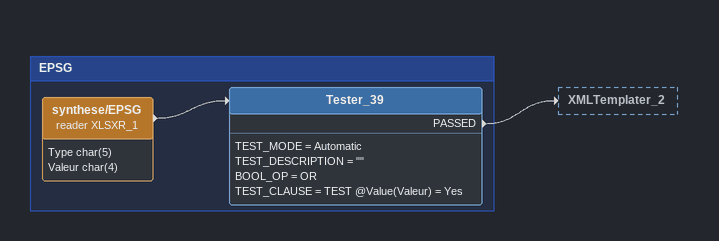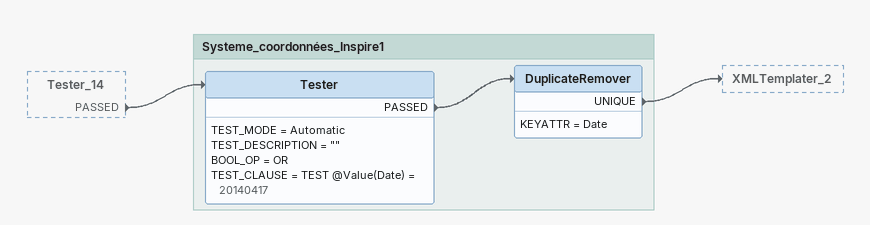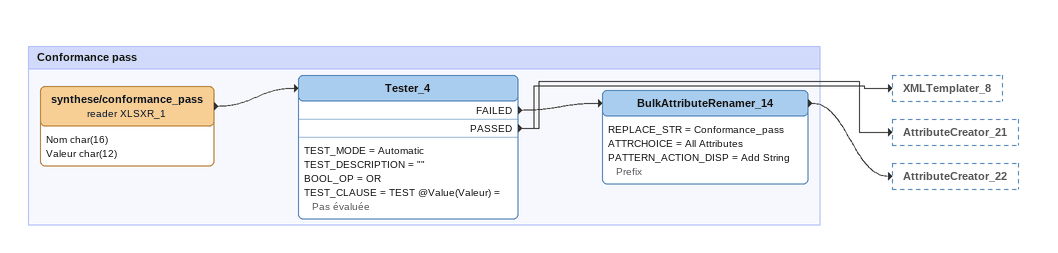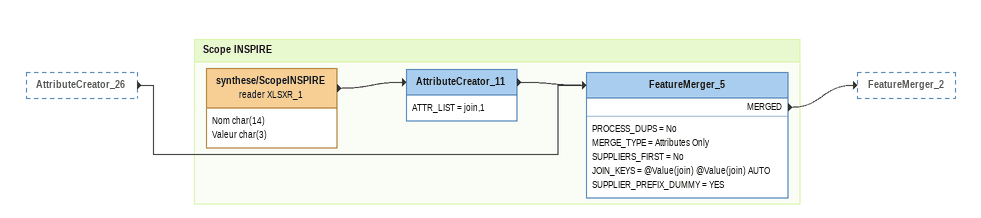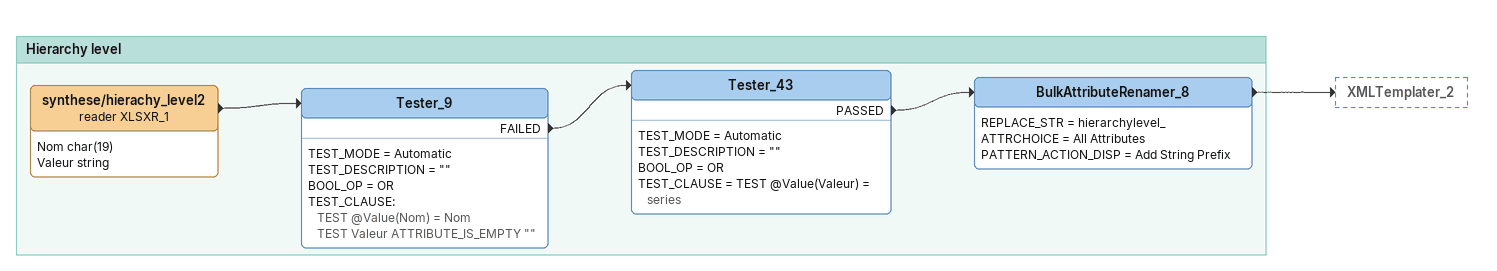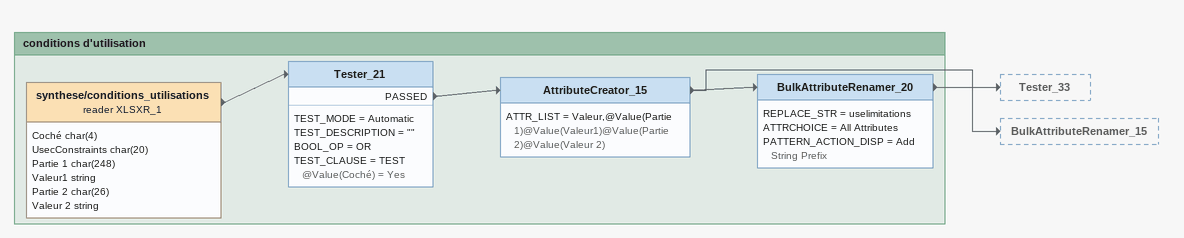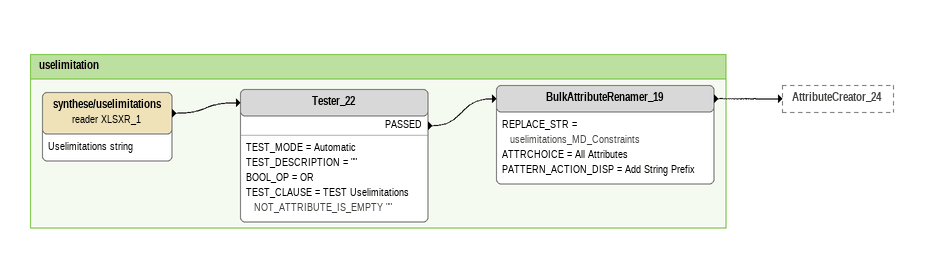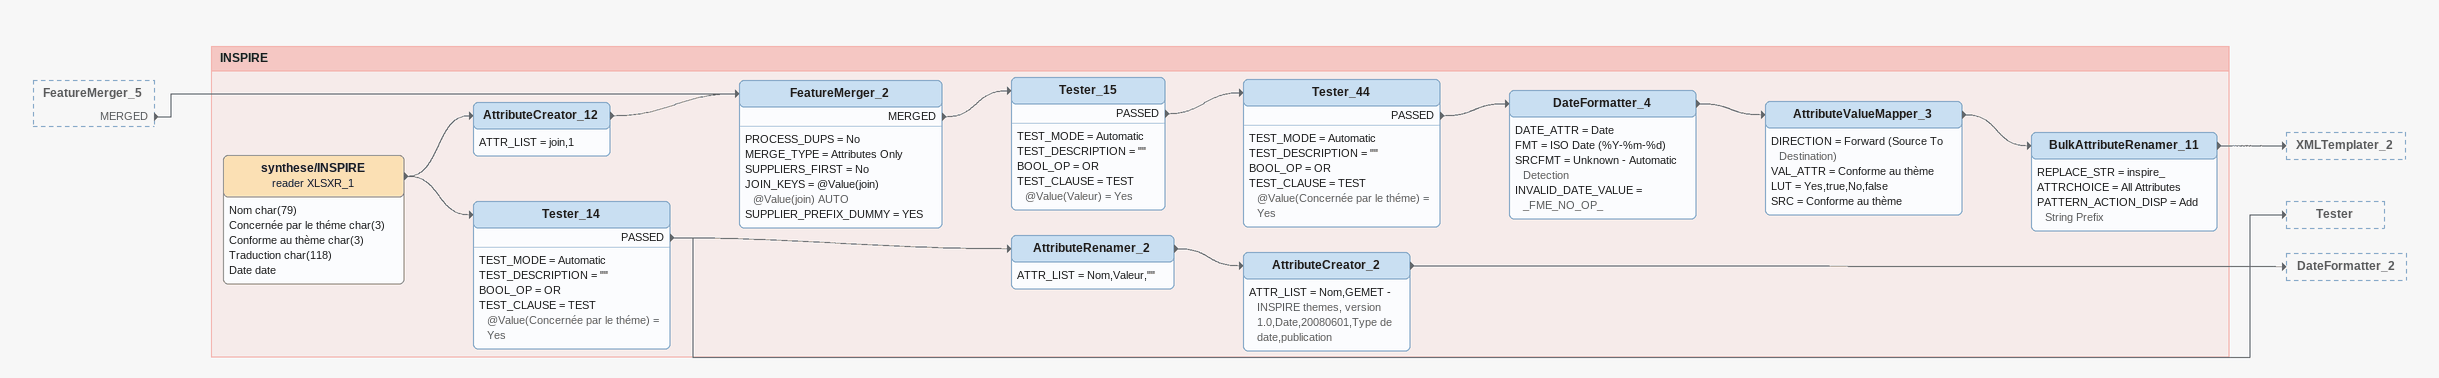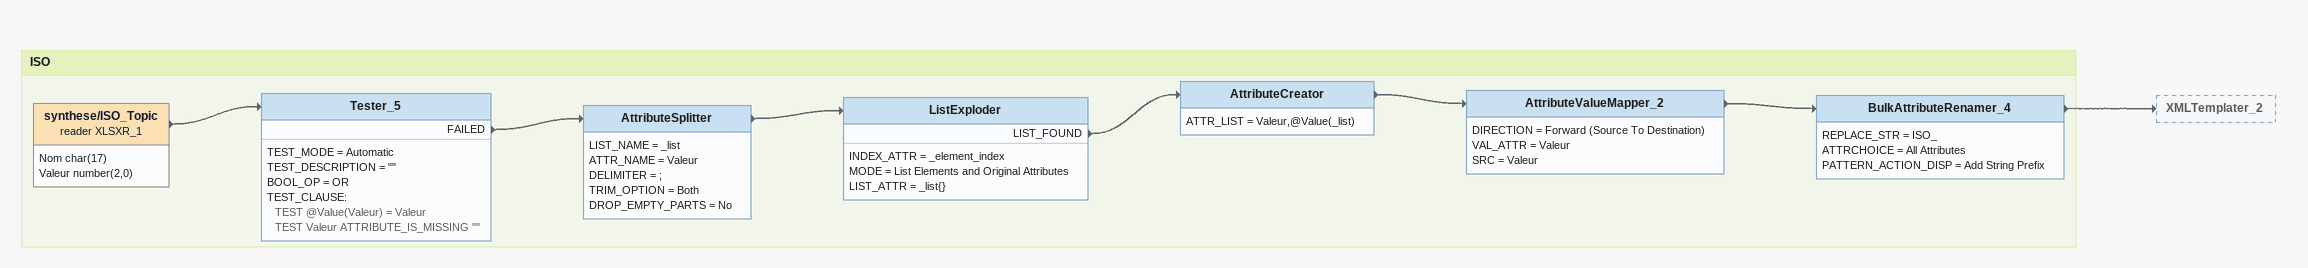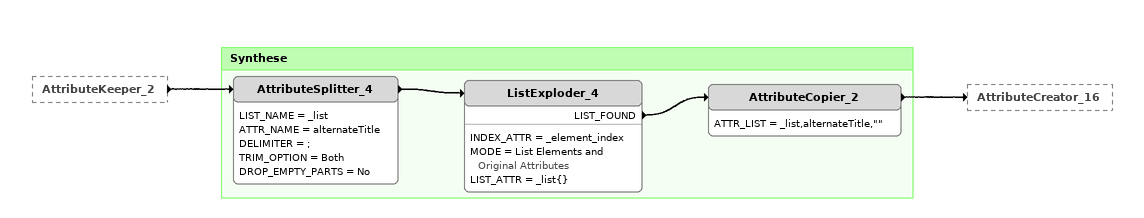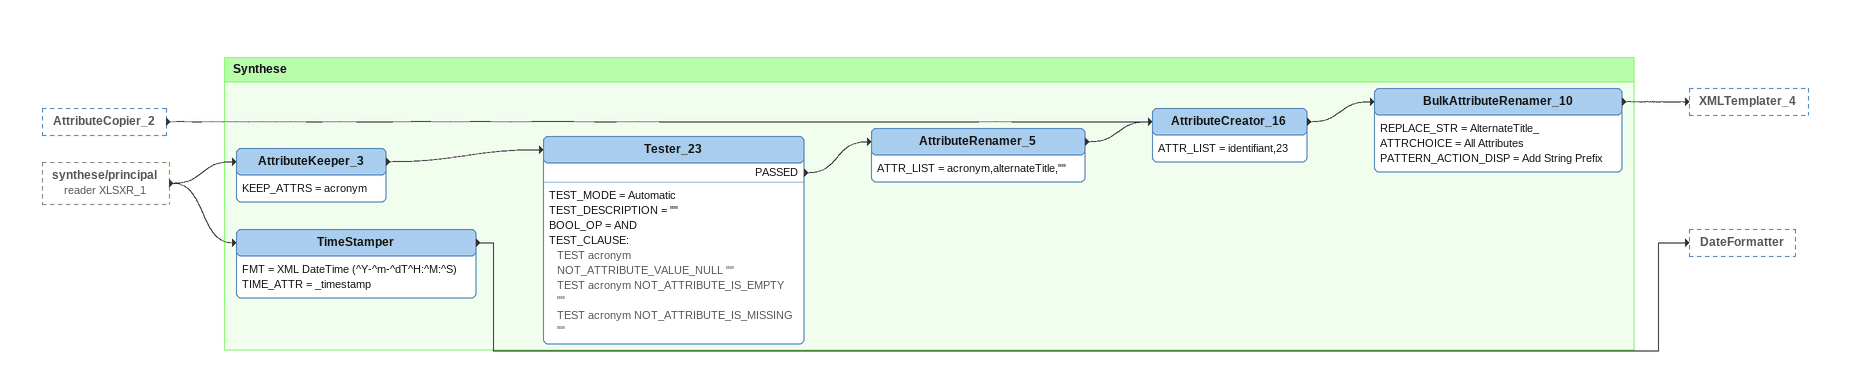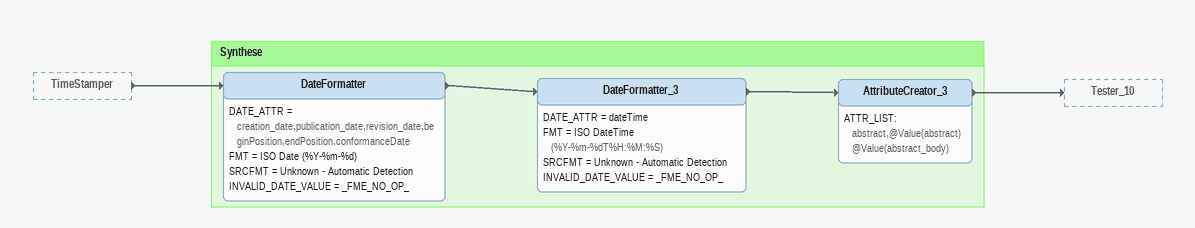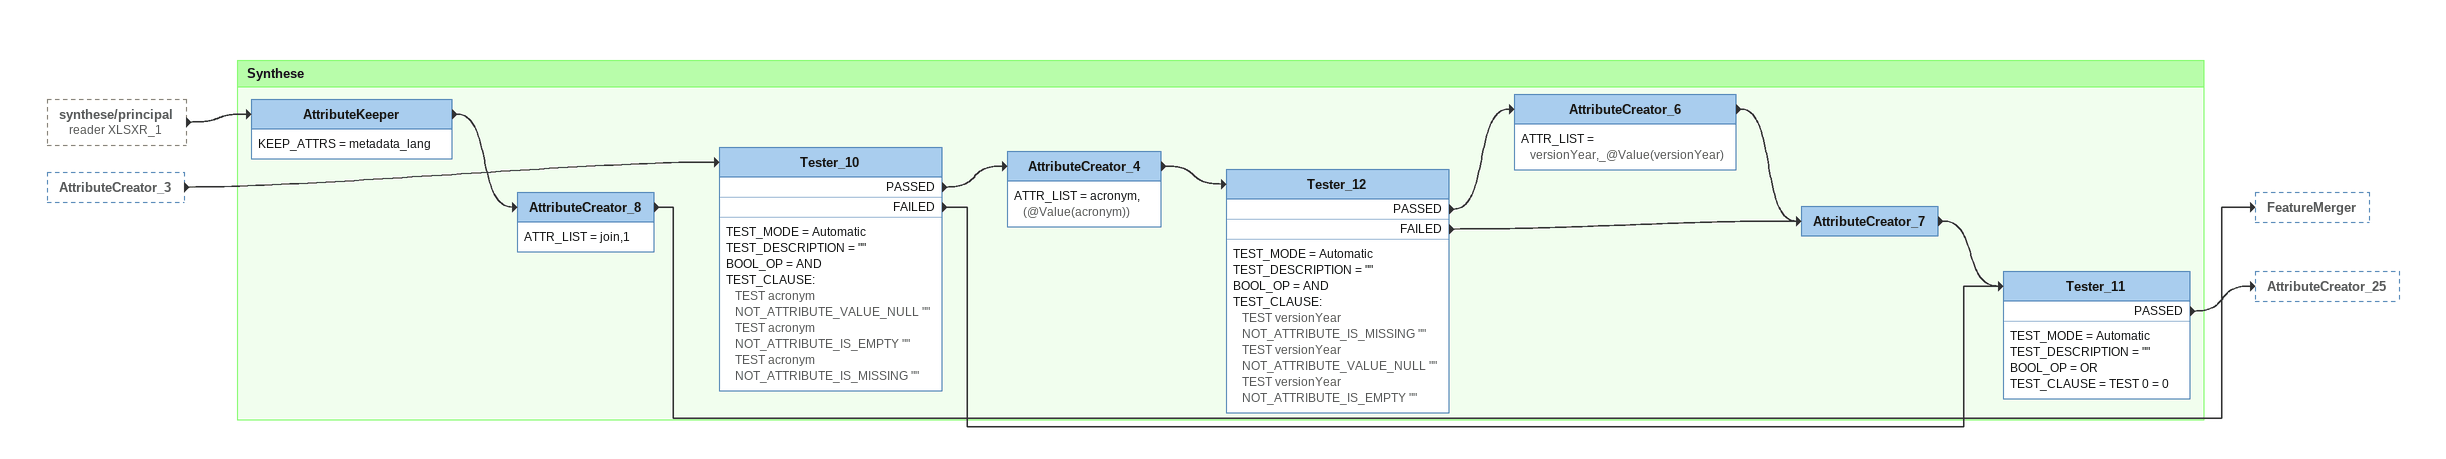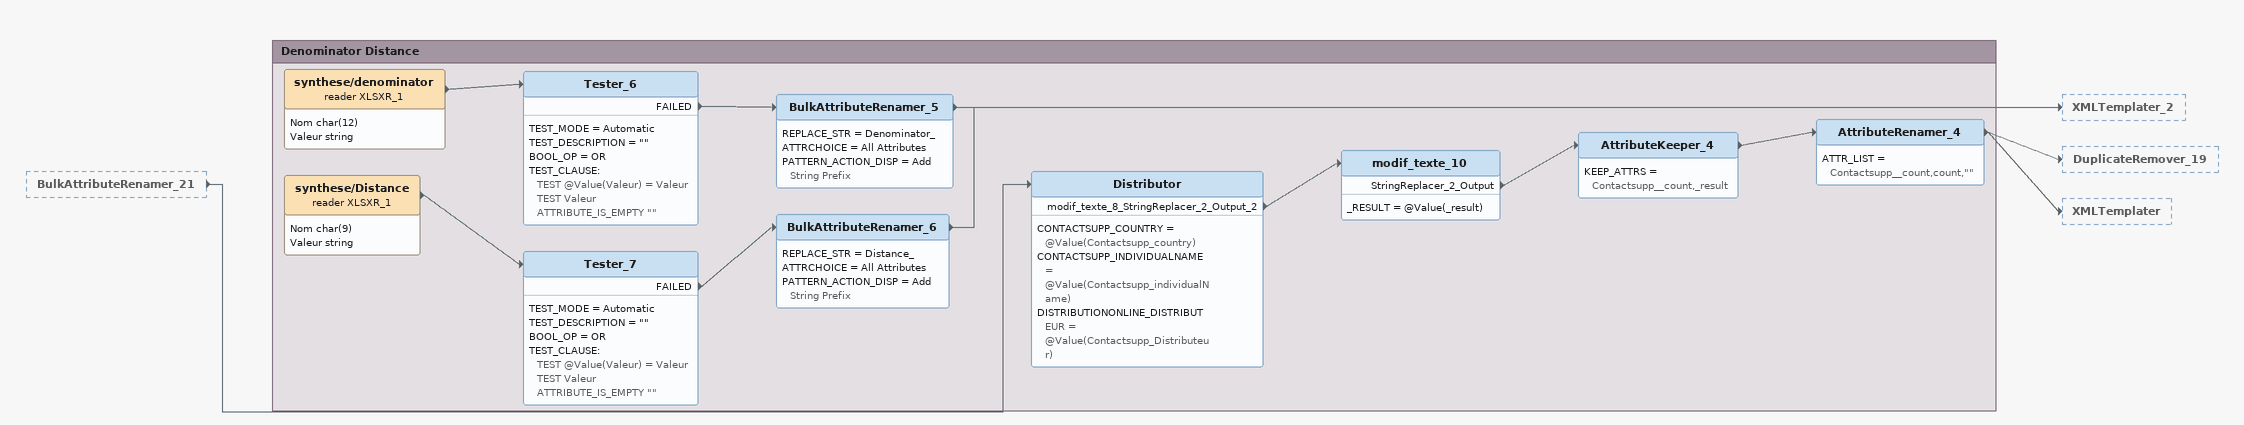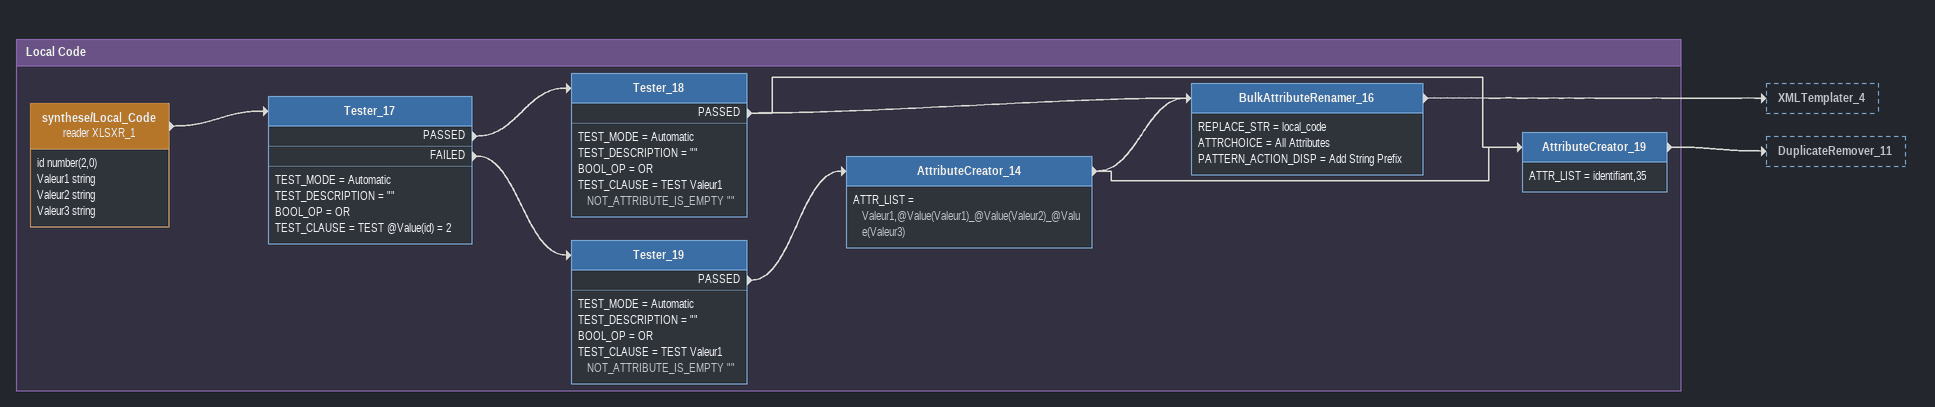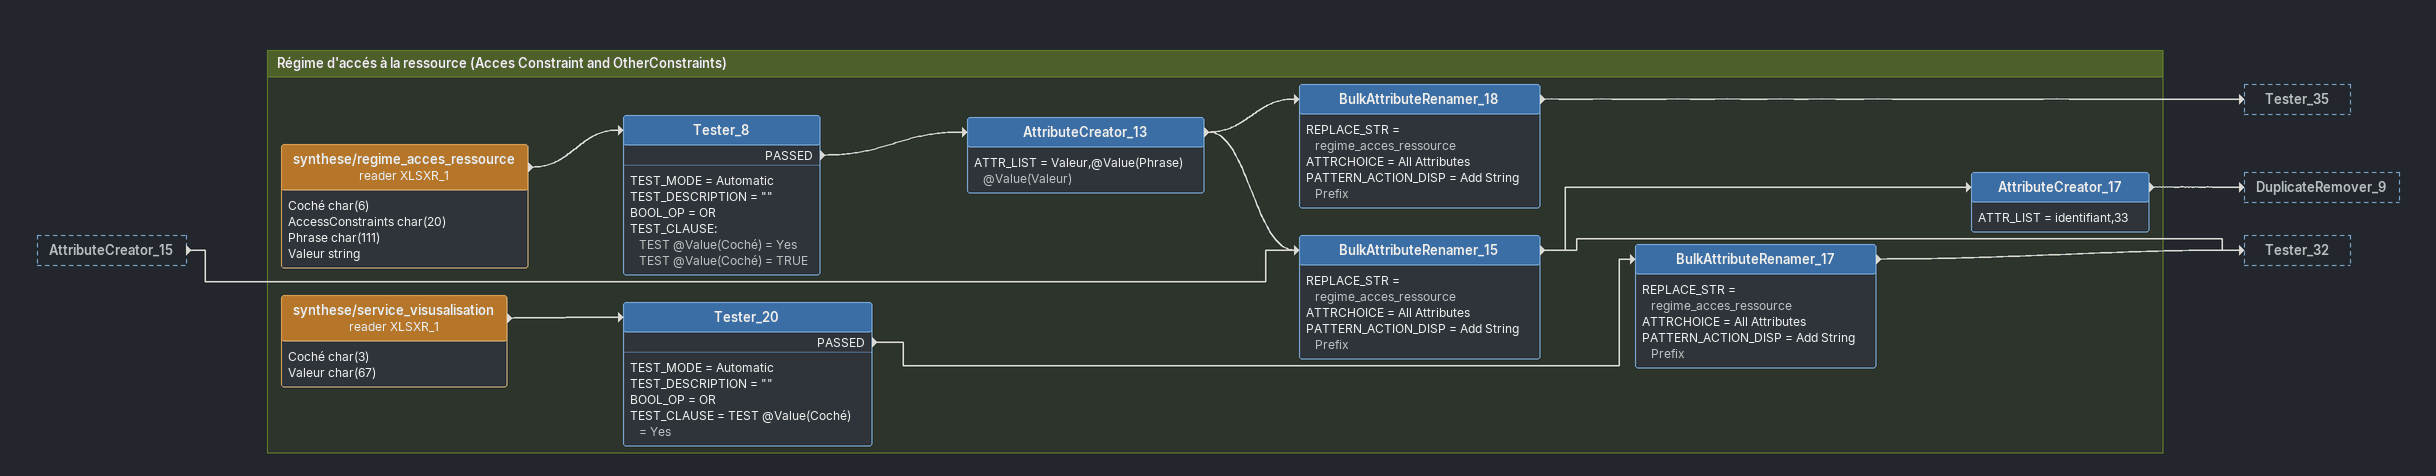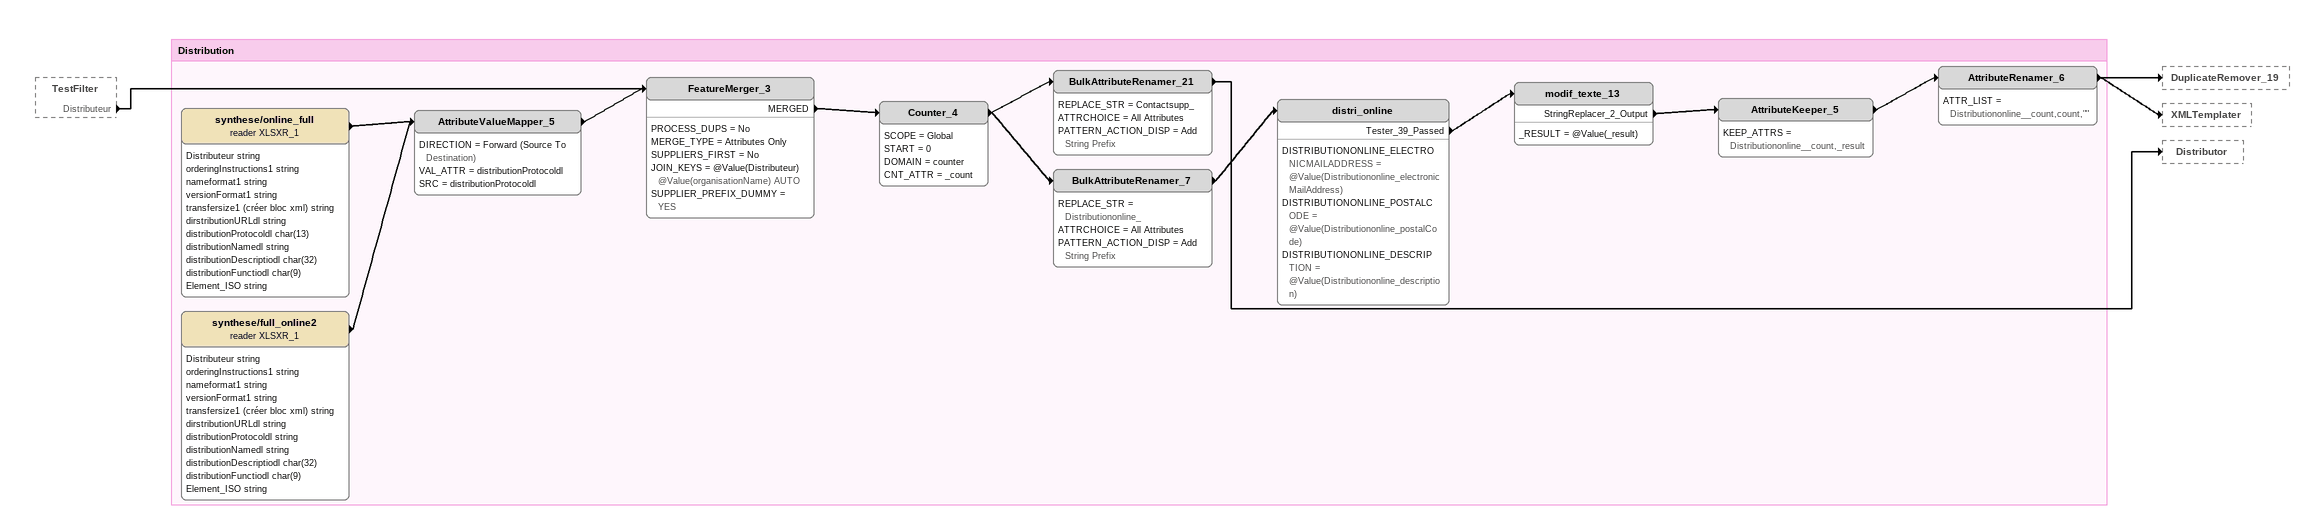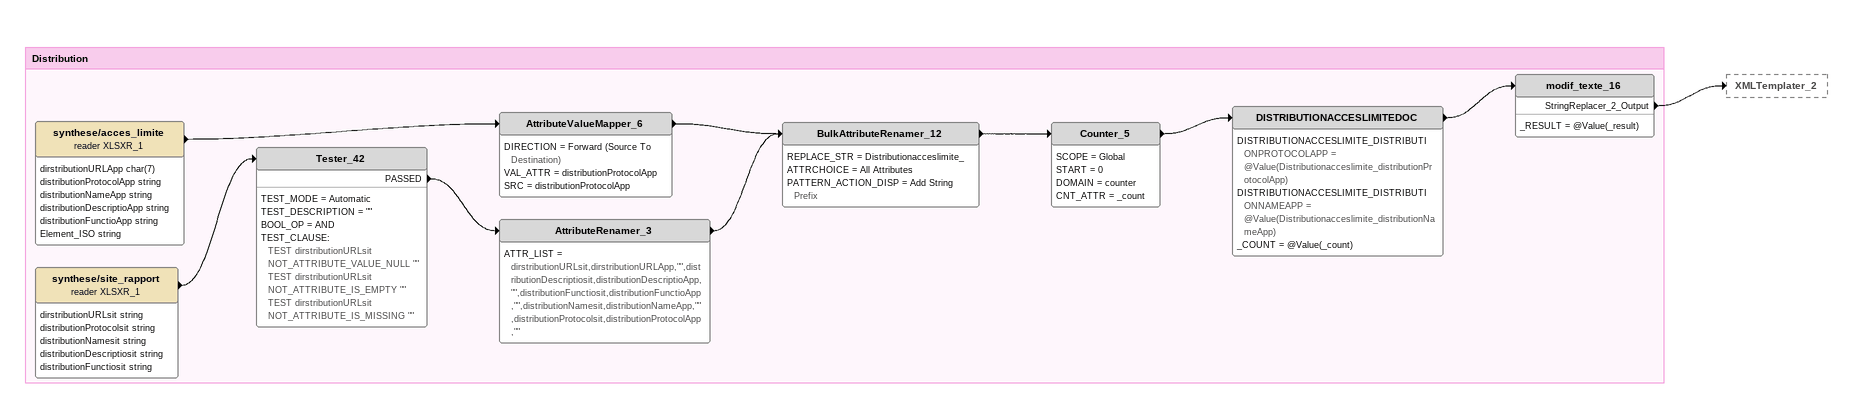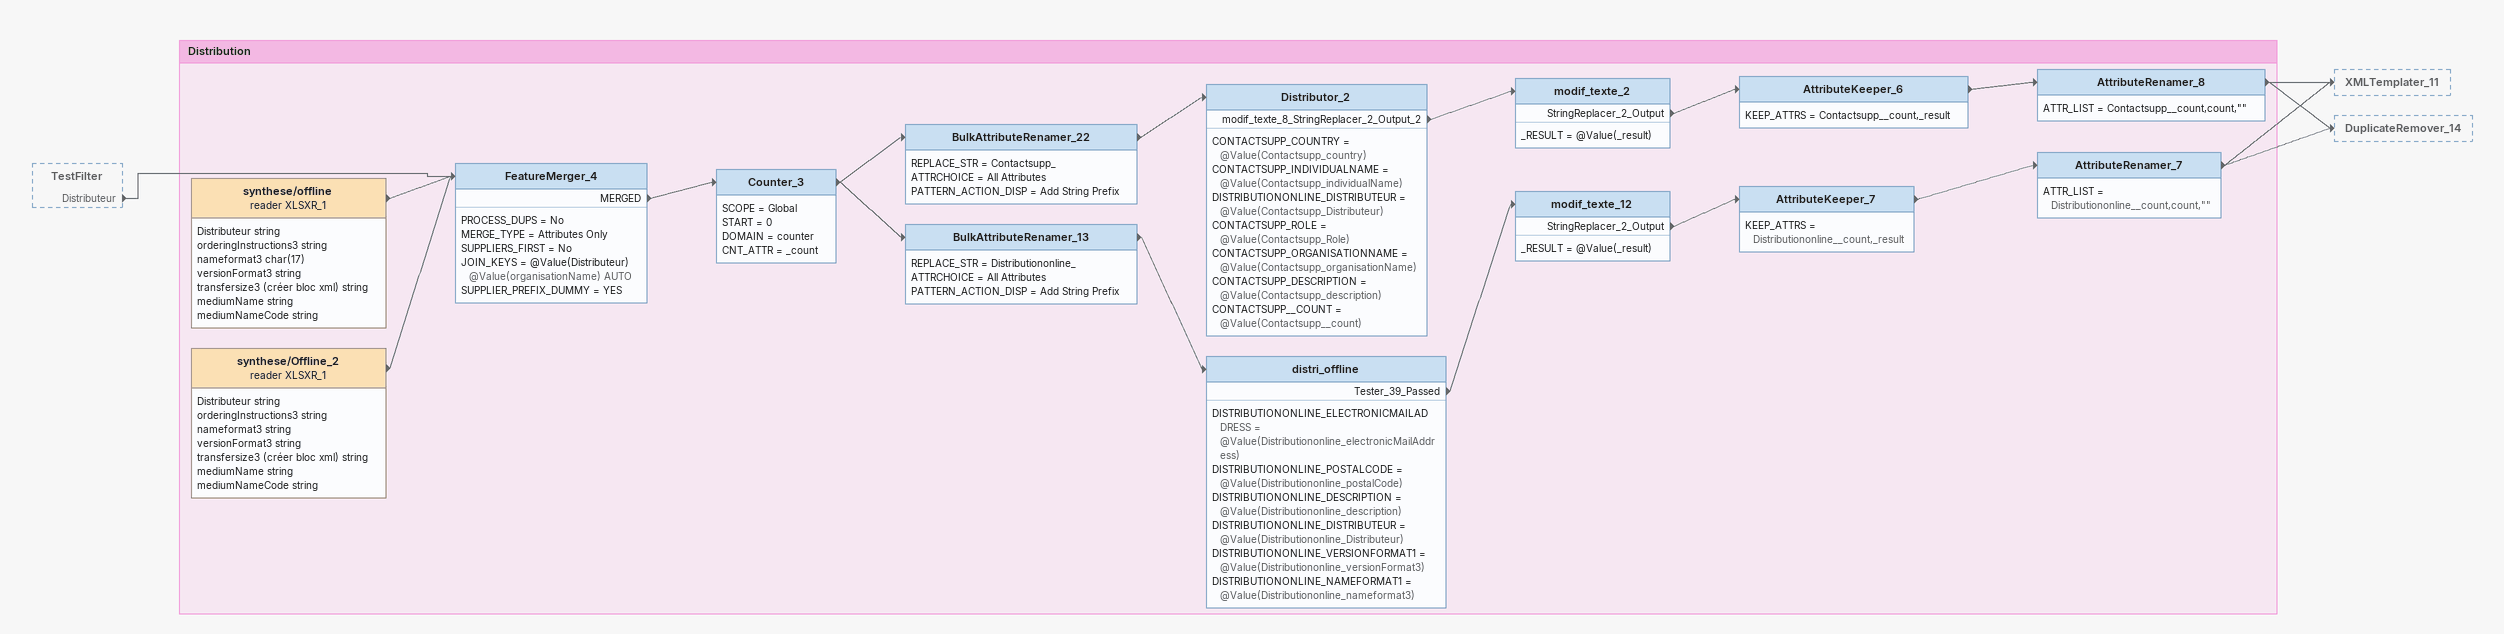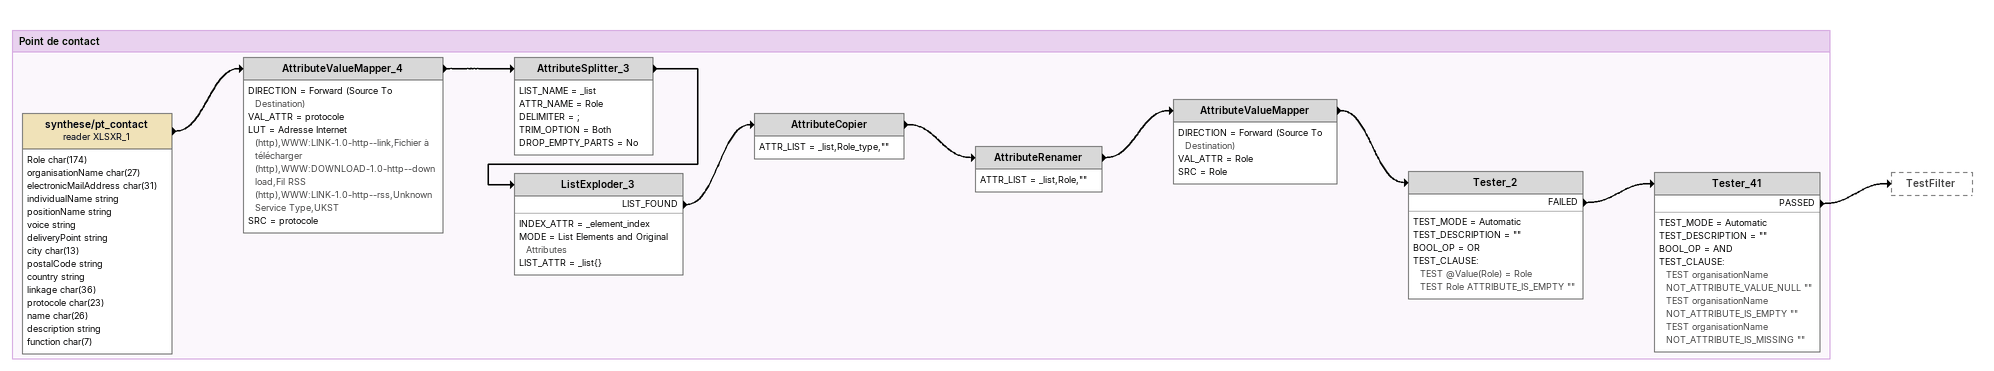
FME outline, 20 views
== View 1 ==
Bookmark: EPSG
synthese/EPSG (reader XLSXR_1)
    attributes: Type char(5), Valeur char(4)
    -> Tester_39
Tester_39
    TEST_MODE = Automatic
    TEST_DESCRIPTION = ""
    BOOL_OP = OR
    TEST_CLAUSE = TEST @Value(Valeur) = Yes
    PASSED -> XMLTemplater_2

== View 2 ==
Tester_14 [outside]
    PASSED -> Tester

Bookmark: Systeme_coordonnées_Inspire1
Tester
    TEST_MODE = Automatic
    TEST_DESCRIPTION = ""
    BOOL_OP = OR
    TEST_CLAUSE = TEST @Value(Date) = 20140417
    PASSED -> DuplicateRemover
DuplicateRemover
    KEYATTR = Date
    UNIQUE -> XMLTemplater_2

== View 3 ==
Bookmark: Conformance pass
synthese/conformance_pass (reader XLSXR_1)
    attributes: Nom char(16), Valeur char(12)
    -> Tester_4
Tester_4
    TEST_MODE = Automatic
    TEST_DESCRIPTION = ""
    BOOL_OP = OR
    TEST_CLAUSE = TEST @Value(Valeur) = Pas évaluée
    FAILED -> BulkAttributeRenamer_14
    PASSED -> XMLTemplater_8
    PASSED -> AttributeCreator_21
BulkAttributeRenamer_14
    REPLACE_STR = Conformance_pass
    ATTRCHOICE = All Attributes
    PATTERN_ACTION_DISP = Add String Prefix
    -> AttributeCreator_22

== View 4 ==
AttributeCreator_26 [outside]
    -> FeatureMerger_5

Bookmark: Scope INSPIRE
synthese/ScopeINSPIRE (reader XLSXR_1)
    attributes: Nom char(14), Valeur char(3)
    -> AttributeCreator_11
AttributeCreator_11
    ATTR_LIST = join,1
    -> FeatureMerger_5
FeatureMerger_5
    PROCESS_DUPS = No
    MERGE_TYPE = Attributes Only
    SUPPLIERS_FIRST = No
    JOIN_KEYS = @Value(join) @Value(join) AUTO
    SUPPLIER_PREFIX_DUMMY = YES
    MERGED -> FeatureMerger_2

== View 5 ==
Bookmark: Hierarchy level
synthese/hierachy_level2 (reader XLSXR_1)
    attributes: Nom char(19), Valeur string
    -> Tester_9
Tester_9
    TEST_MODE = Automatic
    TEST_DESCRIPTION = ""
    BOOL_OP = OR
    TEST_CLAUSE:
      TEST @Value(Nom) = Nom
      TEST Valeur ATTRIBUTE_IS_EMPTY ""
    FAILED -> Tester_43
Tester_43
    TEST_MODE = Automatic
    TEST_DESCRIPTION = ""
    BOOL_OP = OR
    TEST_CLAUSE = TEST @Value(Valeur) = series
    PASSED -> BulkAttributeRenamer_8
BulkAttributeRenamer_8
    REPLACE_STR = hierarchylevel_
    ATTRCHOICE = All Attributes
    PATTERN_ACTION_DISP = Add String Prefix
    -> XMLTemplater_2

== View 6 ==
Bookmark: conditions d'utilisation
synthese/conditions_utilisations (reader XLSXR_1)
    attributes: Coché char(4), UsecConstraints char(20), Partie 1 char(248), Valeur1 string, Partie 2 char(26), Valeur 2 string
    -> Tester_21
Tester_21
    TEST_MODE = Automatic
    TEST_DESCRIPTION = ""
    BOOL_OP = OR
    TEST_CLAUSE = TEST @Value(Coché) = Yes
    PASSED -> AttributeCreator_15
AttributeCreator_15
    ATTR_LIST = Valeur,@Value(Partie 1)@Value(Valeur1)@Value(Partie 2)@Value(Valeur 2)
    -> BulkAttributeRenamer_15
    -> BulkAttributeRenamer_20
BulkAttributeRenamer_20
    REPLACE_STR = uselimitations
    ATTRCHOICE = All Attributes
    PATTERN_ACTION_DISP = Add String Prefix
    -> Tester_33

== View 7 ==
Bookmark: uselimitation
synthese/uselimitations (reader XLSXR_1)
    attributes: Uselimitations string
    -> Tester_22
Tester_22
    TEST_MODE = Automatic
    TEST_DESCRIPTION = ""
    BOOL_OP = OR
    TEST_CLAUSE = TEST Uselimitations NOT_ATTRIBUTE_IS_EMPTY ""
    PASSED -> BulkAttributeRenamer_19
BulkAttributeRenamer_19
    REPLACE_STR = uselimitations_MD_Constraints
    ATTRCHOICE = All Attributes
    PATTERN_ACTION_DISP = Add String Prefix
    -> AttributeCreator_24

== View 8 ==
FeatureMerger_5 [outside]
    MERGED -> FeatureMerger_2

Bookmark: INSPIRE
synthese/INSPIRE (reader XLSXR_1)
    attributes: Nom char(79), Concernée par le théme char(3), Conforme au thème char(3), Traduction char(118), Date date
    -> AttributeCreator_12
    -> Tester_14
AttributeCreator_12
    ATTR_LIST = join,1
    -> FeatureMerger_2
Tester_14
    TEST_MODE = Automatic
    TEST_DESCRIPTION = ""
    BOOL_OP = OR
    TEST_CLAUSE = TEST @Value(Concernée par le théme) = Yes
    PASSED -> AttributeRenamer_2
    PASSED -> Tester
AttributeRenamer_2
    ATTR_LIST = Nom,Valeur,""
    -> AttributeCreator_2
AttributeCreator_2
    ATTR_LIST = Nom,GEMET - INSPIRE themes, version 1.0,Date,20080601,Type de date,publication
    -> DateFormatter_2
FeatureMerger_2
    PROCESS_DUPS = No
    MERGE_TYPE = Attributes Only
    SUPPLIERS_FIRST = No
    JOIN_KEYS = @Value(join) @Value(join) AUTO
    SUPPLIER_PREFIX_DUMMY = YES
    MERGED -> Tester_15
Tester_15
    TEST_MODE = Automatic
    TEST_DESCRIPTION = ""
    BOOL_OP = OR
    TEST_CLAUSE = TEST @Value(Valeur) = Yes
    PASSED -> Tester_44
Tester_44
    TEST_MODE = Automatic
    TEST_DESCRIPTION = ""
    BOOL_OP = OR
    TEST_CLAUSE = TEST @Value(Concernée par le théme) = Yes
    PASSED -> DateFormatter_4
DateFormatter_4
    DATE_ATTR = Date
    FMT = ISO Date (%Y-%m-%d)
    SRCFMT = Unknown - Automatic Detection
    INVALID_DATE_VALUE = _FME_NO_OP_
    -> AttributeValueMapper_3
AttributeValueMapper_3
    DIRECTION = Forward (Source To Destination)
    VAL_ATTR = Conforme au thème
    LUT = Yes,true,No,false
    SRC = Conforme au thème
    -> BulkAttributeRenamer_11
BulkAttributeRenamer_11
    REPLACE_STR = inspire_
    ATTRCHOICE = All Attributes
    PATTERN_ACTION_DISP = Add String Prefix
    -> XMLTemplater_2

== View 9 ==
Bookmark: ISO
synthese/ISO_Topic (reader XLSXR_1)
    attributes: Nom char(17), Valeur number(2,0)
    -> Tester_5
Tester_5
    TEST_MODE = Automatic
    TEST_DESCRIPTION = ""
    BOOL_OP = OR
    TEST_CLAUSE:
      TEST @Value(Valeur) = Valeur
      TEST Valeur ATTRIBUTE_IS_MISSING ""
    FAILED -> AttributeSplitter
AttributeSplitter
    LIST_NAME = _list
    ATTR_NAME = Valeur
    DELIMITER = ;
    TRIM_OPTION = Both
    DROP_EMPTY_PARTS = No
    -> ListExploder
ListExploder
    INDEX_ATTR = _element_index
    MODE = List Elements and Original Attributes
    LIST_ATTR = _list{}
    LIST_FOUND -> AttributeCreator
AttributeCreator
    ATTR_LIST = Valeur,@Value(_list)
    -> AttributeValueMapper_2
AttributeValueMapper_2
    DIRECTION = Forward (Source To Destination)
    VAL_ATTR = Valeur
    SRC = Valeur
    -> BulkAttributeRenamer_4
BulkAttributeRenamer_4
    REPLACE_STR = ISO_
    ATTRCHOICE = All Attributes
    PATTERN_ACTION_DISP = Add String Prefix
    -> XMLTemplater_2

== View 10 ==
AttributeKeeper_2 [outside]
    -> AttributeSplitter_4

Bookmark: Synthese
AttributeSplitter_4
    LIST_NAME = _list
    ATTR_NAME = alternateTitle
    DELIMITER = ;
    TRIM_OPTION = Both
    DROP_EMPTY_PARTS = No
    -> ListExploder_4
ListExploder_4
    INDEX_ATTR = _element_index
    MODE = List Elements and Original Attributes
    LIST_ATTR = _list{}
    LIST_FOUND -> AttributeCopier_2
AttributeCopier_2
    ATTR_LIST = _list,alternateTitle,""
    -> AttributeCreator_16

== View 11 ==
AttributeCopier_2 [outside]
    -> AttributeCreator_16
synthese/principal (reader XLSXR_1) [outside]
    -> TimeStamper
    -> AttributeKeeper_3

Bookmark: Synthese
AttributeKeeper_3
    KEEP_ATTRS = acronym
    -> Tester_23
Tester_23
    TEST_MODE = Automatic
    TEST_DESCRIPTION = ""
    BOOL_OP = AND
    TEST_CLAUSE:
      TEST acronym NOT_ATTRIBUTE_VALUE_NULL ""
      TEST acronym NOT_ATTRIBUTE_IS_EMPTY ""
      TEST acronym NOT_ATTRIBUTE_IS_MISSING ""
    PASSED -> AttributeRenamer_5
AttributeRenamer_5
    ATTR_LIST = acronym,alternateTitle,""
    -> AttributeCreator_16
AttributeCreator_16
    ATTR_LIST = identifiant,23
    -> BulkAttributeRenamer_10
BulkAttributeRenamer_10
    REPLACE_STR = AlternateTitle_
    ATTRCHOICE = All Attributes
    PATTERN_ACTION_DISP = Add String Prefix
    -> XMLTemplater_4
TimeStamper
    FMT = XML DateTime (^Y-^m-^dT^H:^M:^S)
    TIME_ATTR = _timestamp
    -> DateFormatter

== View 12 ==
TimeStamper [outside]
    -> DateFormatter

Bookmark: Synthese
DateFormatter
    DATE_ATTR = creation_date,publication_date,revision_date,beginPosition,endPosition,conformanceDate
    FMT = ISO Date (%Y-%m-%d)
    SRCFMT = Unknown - Automatic Detection
    INVALID_DATE_VALUE = _FME_NO_OP_
    -> DateFormatter_3
DateFormatter_3
    DATE_ATTR = dateTime
    FMT = ISO DateTime (%Y-%m-%dT%H:%M:%S)
    SRCFMT = Unknown - Automatic Detection
    INVALID_DATE_VALUE = _FME_NO_OP_
    -> AttributeCreator_3
AttributeCreator_3
    ATTR_LIST:
      abstract,@Value(abstract)
      @Value(abstract_body)
    -> Tester_10

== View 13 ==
synthese/principal (reader XLSXR_1) [outside]
    -> AttributeKeeper
AttributeCreator_3 [outside]
    -> Tester_10

Bookmark: Synthese
Tester_10
    TEST_MODE = Automatic
    TEST_DESCRIPTION = ""
    BOOL_OP = AND
    TEST_CLAUSE:
      TEST acronym NOT_ATTRIBUTE_VALUE_NULL ""
      TEST acronym NOT_ATTRIBUTE_IS_EMPTY ""
      TEST acronym NOT_ATTRIBUTE_IS_MISSING ""
    PASSED -> AttributeCreator_4
    FAILED -> Tester_11
AttributeCreator_4
    ATTR_LIST = acronym, (@Value(acronym))
    -> Tester_12
Tester_12
    TEST_MODE = Automatic
    TEST_DESCRIPTION = ""
    BOOL_OP = AND
    TEST_CLAUSE:
      TEST versionYear NOT_ATTRIBUTE_IS_MISSING ""
      TEST versionYear NOT_ATTRIBUTE_VALUE_NULL ""
      TEST versionYear NOT_ATTRIBUTE_IS_EMPTY ""
    PASSED -> AttributeCreator_6
    FAILED -> AttributeCreator_7
AttributeCreator_6
    ATTR_LIST = versionYear,_@Value(versionYear)
    -> AttributeCreator_7
AttributeCreator_7
    -> Tester_11
Tester_11
    TEST_MODE = Automatic
    TEST_DESCRIPTION = ""
    BOOL_OP = OR
    TEST_CLAUSE = TEST 0 = 0
    PASSED -> AttributeCreator_25
AttributeKeeper
    KEEP_ATTRS = metadata_lang
    -> AttributeCreator_8
AttributeCreator_8
    ATTR_LIST = join,1
    -> FeatureMerger

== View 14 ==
BulkAttributeRenamer_21 [outside]
    -> Distributor

Bookmark: Denominator Distance
synthese/denominator (reader XLSXR_1)
    attributes: Nom char(12), Valeur string
    -> Tester_6
Tester_6
    TEST_MODE = Automatic
    TEST_DESCRIPTION = ""
    BOOL_OP = OR
    TEST_CLAUSE:
      TEST @Value(Valeur) = Valeur
      TEST Valeur ATTRIBUTE_IS_EMPTY ""
    FAILED -> BulkAttributeRenamer_5
BulkAttributeRenamer_5
    REPLACE_STR = Denominator_
    ATTRCHOICE = All Attributes
    PATTERN_ACTION_DISP = Add String Prefix
    -> XMLTemplater_2
synthese/Distance (reader XLSXR_1)
    attributes: Nom char(9), Valeur string
    -> Tester_7
Tester_7
    TEST_MODE = Automatic
    TEST_DESCRIPTION = ""
    BOOL_OP = OR
    TEST_CLAUSE:
      TEST @Value(Valeur) = Valeur
      TEST Valeur ATTRIBUTE_IS_EMPTY ""
    FAILED -> BulkAttributeRenamer_6
BulkAttributeRenamer_6
    REPLACE_STR = Distance_
    ATTRCHOICE = All Attributes
    PATTERN_ACTION_DISP = Add String Prefix
    -> XMLTemplater_2
Distributor
    CONTACTSUPP_COUNTRY = @Value(Contactsupp_country)
    CONTACTSUPP_INDIVIDUALNAME = @Value(Contactsupp_individualName)
    DISTRIBUTIONONLINE_DISTRIBUTEUR = @Value(Contactsupp_Distributeur)
    modif_texte_8_StringReplacer_2_Output_2 -> modif_texte_10
modif_texte_10
    _RESULT = @Value(_result)
    StringReplacer_2_Output -> AttributeKeeper_4
AttributeKeeper_4
    KEEP_ATTRS = Contactsupp__count,_result
    -> AttributeRenamer_4
AttributeRenamer_4
    ATTR_LIST = Contactsupp__count,count,""
    -> DuplicateRemover_19
    -> XMLTemplater

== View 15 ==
Bookmark: Local Code
synthese/Local_Code (reader XLSXR_1)
    attributes: id number(2,0), Valeur1 string, Valeur2 string, Valeur3 string
    -> Tester_17
Tester_17
    TEST_MODE = Automatic
    TEST_DESCRIPTION = ""
    BOOL_OP = OR
    TEST_CLAUSE = TEST @Value(id) = 2
    PASSED -> Tester_18
    FAILED -> Tester_19
Tester_18
    TEST_MODE = Automatic
    TEST_DESCRIPTION = ""
    BOOL_OP = OR
    TEST_CLAUSE = TEST Valeur1 NOT_ATTRIBUTE_IS_EMPTY ""
    PASSED -> BulkAttributeRenamer_16
    PASSED -> AttributeCreator_19
Tester_19
    TEST_MODE = Automatic
    TEST_DESCRIPTION = ""
    BOOL_OP = OR
    TEST_CLAUSE = TEST Valeur1 NOT_ATTRIBUTE_IS_EMPTY ""
    PASSED -> AttributeCreator_14
AttributeCreator_14
    ATTR_LIST = Valeur1,@Value(Valeur1)_@Value(Valeur2)_@Value(Valeur3)
    -> BulkAttributeRenamer_16
    -> AttributeCreator_19
BulkAttributeRenamer_16
    REPLACE_STR = local_code
    ATTRCHOICE = All Attributes
    PATTERN_ACTION_DISP = Add String Prefix
    -> XMLTemplater_4
AttributeCreator_19
    ATTR_LIST = identifiant,35
    -> DuplicateRemover_11

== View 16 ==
AttributeCreator_15 [outside]
    -> BulkAttributeRenamer_15

Bookmark: Régime d'accés à la ressource (Acces Constraint and OtherConstraints)
synthese/regime_acces_ressource (reader XLSXR_1)
    attributes: Coché char(6), AccessConstraints char(20), Phrase char(111), Valeur string
    -> Tester_8
Tester_8
    TEST_MODE = Automatic
    TEST_DESCRIPTION = ""
    BOOL_OP = OR
    TEST_CLAUSE:
      TEST @Value(Coché) = Yes
      TEST @Value(Coché) = TRUE
    PASSED -> AttributeCreator_13
AttributeCreator_13
    ATTR_LIST = Valeur,@Value(Phrase) @Value(Valeur)
    -> BulkAttributeRenamer_15
    -> BulkAttributeRenamer_18
BulkAttributeRenamer_18
    REPLACE_STR = regime_acces_ressource
    ATTRCHOICE = All Attributes
    PATTERN_ACTION_DISP = Add String Prefix
    -> Tester_35
synthese/service_visusalisation (reader XLSXR_1)
    attributes: Coché char(3), Valeur char(67)
    -> Tester_20
Tester_20
    TEST_MODE = Automatic
    TEST_DESCRIPTION = ""
    BOOL_OP = OR
    TEST_CLAUSE = TEST @Value(Coché) = Yes
    PASSED -> BulkAttributeRenamer_17
BulkAttributeRenamer_17
    REPLACE_STR = regime_acces_ressource
    ATTRCHOICE = All Attributes
    PATTERN_ACTION_DISP = Add String Prefix
    -> Tester_32
BulkAttributeRenamer_15
    REPLACE_STR = regime_acces_ressource
    ATTRCHOICE = All Attributes
    PATTERN_ACTION_DISP = Add String Prefix
    -> AttributeCreator_17
    -> Tester_32
AttributeCreator_17
    ATTR_LIST = identifiant,33
    -> DuplicateRemover_9

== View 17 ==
TestFilter [outside]
    Distributeur -> FeatureMerger_3

Bookmark: Distribution
synthese/online_full (reader XLSXR_1)
    attributes: Distributeur string, orderingInstructions1 string, nameformat1 string, versionFormat1 string, transfersize1 (créer bloc xml) string, dirstributionURLdl string, distributionProtocoldl char(13), distributionNamedl string, distributionDescriptiodl char(32), distributionFunctiodl char(9), Element_ISO string
    -> AttributeValueMapper_5
synthese/full_online2 (reader XLSXR_1)
    attributes: Distributeur string, orderingInstructions1 string, nameformat1 string, versionFormat1 string, transfersize1 (créer bloc xml) string, dirstributionURLdl string, distributionProtocoldl string, distributionNamedl string, distributionDescriptiodl char(32), distributionFunctiodl char(9), Element_ISO string
    -> AttributeValueMapper_5
AttributeValueMapper_5
    DIRECTION = Forward (Source To Destination)
    VAL_ATTR = distributionProtocoldl
    SRC = distributionProtocoldl
    -> FeatureMerger_3
FeatureMerger_3
    PROCESS_DUPS = No
    MERGE_TYPE = Attributes Only
    SUPPLIERS_FIRST = No
    JOIN_KEYS = @Value(Distributeur) @Value(organisationName) AUTO
    SUPPLIER_PREFIX_DUMMY = YES
    MERGED -> Counter_4
Counter_4
    SCOPE = Global
    START = 0
    DOMAIN = counter
    CNT_ATTR = _count
    -> BulkAttributeRenamer_7
    -> BulkAttributeRenamer_21
BulkAttributeRenamer_21
    REPLACE_STR = Contactsupp_
    ATTRCHOICE = All Attributes
    PATTERN_ACTION_DISP = Add String Prefix
    -> Distributor
BulkAttributeRenamer_7
    REPLACE_STR = Distributiononline_
    ATTRCHOICE = All Attributes
    PATTERN_ACTION_DISP = Add String Prefix
    -> distri_online
distri_online
    DISTRIBUTIONONLINE_ELECTRONICMAILADDRESS = @Value(Distributiononline_electronicMailAddress)
    DISTRIBUTIONONLINE_POSTALCODE = @Value(Distributiononline_postalCode)
    DISTRIBUTIONONLINE_DESCRIPTION = @Value(Distributiononline_description)
    Tester_39_Passed -> modif_texte_13
modif_texte_13
    _RESULT = @Value(_result)
    StringReplacer_2_Output -> AttributeKeeper_5
AttributeKeeper_5
    KEEP_ATTRS = Distributiononline__count,_result
    -> AttributeRenamer_6
AttributeRenamer_6
    ATTR_LIST = Distributiononline__count,count,""
    -> DuplicateRemover_19
    -> XMLTemplater

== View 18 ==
Bookmark: Distribution
synthese/acces_limite (reader XLSXR_1)
    attributes: dirstributionURLApp char(7), distributionProtocolApp string, distributionNameApp string, distributionDescriptioApp string, distributionFunctioApp string, Element_ISO string
    -> AttributeValueMapper_6
AttributeValueMapper_6
    DIRECTION = Forward (Source To Destination)
    VAL_ATTR = distributionProtocolApp
    SRC = distributionProtocolApp
    -> BulkAttributeRenamer_12
synthese/site_rapport (reader XLSXR_1)
    attributes: dirstributionURLsit string, distributionProtocolsit string, distributionNamesit string, distributionDescriptiosit string, distributionFunctiosit string
    -> Tester_42
Tester_42
    TEST_MODE = Automatic
    TEST_DESCRIPTION = ""
    BOOL_OP = AND
    TEST_CLAUSE:
      TEST dirstributionURLsit NOT_ATTRIBUTE_VALUE_NULL ""
      TEST dirstributionURLsit NOT_ATTRIBUTE_IS_EMPTY ""
      TEST dirstributionURLsit NOT_ATTRIBUTE_IS_MISSING ""
    PASSED -> AttributeRenamer_3
AttributeRenamer_3
    ATTR_LIST = dirstributionURLsit,dirstributionURLApp,"",distributionDescriptiosit,distributionDescriptioApp,"",distributionFunctiosit,distributionFunctioApp,"",distributionNamesit,distributionNameApp,"",distributionProtocolsit,distributionProtocolApp,""
    -> BulkAttributeRenamer_12
BulkAttributeRenamer_12
    REPLACE_STR = Distributionacceslimite_
    ATTRCHOICE = All Attributes
    PATTERN_ACTION_DISP = Add String Prefix
    -> Counter_5
Counter_5
    SCOPE = Global
    START = 0
    DOMAIN = counter
    CNT_ATTR = _count
    -> DISTRIBUTIONACCESLIMITEDOC
DISTRIBUTIONACCESLIMITEDOC
    DISTRIBUTIONACCESLIMITE_DISTRIBUTIONPROTOCOLAPP = @Value(Distributionacceslimite_distributionProtocolApp)
    DISTRIBUTIONACCESLIMITE_DISTRIBUTIONNAMEAPP = @Value(Distributionacceslimite_distributionNameApp)
    _COUNT = @Value(_count)
    -> modif_texte_16
modif_texte_16
    _RESULT = @Value(_result)
    StringReplacer_2_Output -> XMLTemplater_2

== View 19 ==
TestFilter [outside]
    Distributeur -> FeatureMerger_4

Bookmark: Distribution
synthese/offline (reader XLSXR_1)
    attributes: Distributeur string, orderingInstructions3 string, nameformat3 char(17), versionFormat3 string, transfersize3 (créer bloc xml) string, mediumName string, mediumNameCode string
    -> FeatureMerger_4
synthese/Offline_2 (reader XLSXR_1)
    attributes: Distributeur string, orderingInstructions3 string, nameformat3 string, versionFormat3 string, transfersize3 (créer bloc xml) string, mediumName string, mediumNameCode string
    -> FeatureMerger_4
FeatureMerger_4
    PROCESS_DUPS = No
    MERGE_TYPE = Attributes Only
    SUPPLIERS_FIRST = No
    JOIN_KEYS = @Value(Distributeur) @Value(organisationName) AUTO
    SUPPLIER_PREFIX_DUMMY = YES
    MERGED -> Counter_3
Counter_3
    SCOPE = Global
    START = 0
    DOMAIN = counter
    CNT_ATTR = _count
    -> BulkAttributeRenamer_22
    -> BulkAttributeRenamer_13
BulkAttributeRenamer_22
    REPLACE_STR = Contactsupp_
    ATTRCHOICE = All Attributes
    PATTERN_ACTION_DISP = Add String Prefix
    -> Distributor_2
Distributor_2
    CONTACTSUPP_COUNTRY = @Value(Contactsupp_country)
    CONTACTSUPP_INDIVIDUALNAME = @Value(Contactsupp_individualName)
    DISTRIBUTIONONLINE_DISTRIBUTEUR = @Value(Contactsupp_Distributeur)
    CONTACTSUPP_ROLE = @Value(Contactsupp_Role)
    CONTACTSUPP_ORGANISATIONNAME = @Value(Contactsupp_organisationName)
    CONTACTSUPP_DESCRIPTION = @Value(Contactsupp_description)
    CONTACTSUPP__COUNT = @Value(Contactsupp__count)
    modif_texte_8_StringReplacer_2_Output_2 -> modif_texte_2
modif_texte_2
    _RESULT = @Value(_result)
    StringReplacer_2_Output -> AttributeKeeper_6
AttributeKeeper_6
    KEEP_ATTRS = Contactsupp__count,_result
    -> AttributeRenamer_8
AttributeRenamer_8
    ATTR_LIST = Contactsupp__count,count,""
    -> DuplicateRemover_14
    -> XMLTemplater_11
BulkAttributeRenamer_13
    REPLACE_STR = Distributiononline_
    ATTRCHOICE = All Attributes
    PATTERN_ACTION_DISP = Add String Prefix
    -> distri_offline
distri_offline
    DISTRIBUTIONONLINE_ELECTRONICMAILADDRESS = @Value(Distributiononline_electronicMailAddress)
    DISTRIBUTIONONLINE_POSTALCODE = @Value(Distributiononline_postalCode)
    DISTRIBUTIONONLINE_DESCRIPTION = @Value(Distributiononline_description)
    DISTRIBUTIONONLINE_DISTRIBUTEUR = @Value(Distributiononline_Distributeur)
    DISTRIBUTIONONLINE_VERSIONFORMAT1 = @Value(Distributiononline_versionFormat3)
    DISTRIBUTIONONLINE_NAMEFORMAT1 = @Value(Distributiononline_nameformat3)
    Tester_39_Passed -> modif_texte_12
modif_texte_12
    _RESULT = @Value(_result)
    StringReplacer_2_Output -> AttributeKeeper_7
AttributeKeeper_7
    KEEP_ATTRS = Distributiononline__count,_result
    -> AttributeRenamer_7
AttributeRenamer_7
    ATTR_LIST = Distributiononline__count,count,""
    -> XMLTemplater_11
    -> DuplicateRemover_14

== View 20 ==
Bookmark: Point de contact
synthese/pt_contact (reader XLSXR_1)
    attributes: Role char(174), organisationName char(27), electronicMailAddress char(31), individualName string, positionName string, voice string, deliveryPoint string, city char(13), postalCode string, country string, linkage char(36), protocole char(23), name char(26), description string, function char(7)
    -> AttributeValueMapper_4
AttributeValueMapper_4
    DIRECTION = Forward (Source To Destination)
    VAL_ATTR = protocole
    LUT = Adresse Internet (http),WWW:LINK-1.0-http--link,Fichier à télécharger (http),WWW:DOWNLOAD-1.0-http--download,Fil RSS (http),WWW:LINK-1.0-http--rss,Unknown Service Type,UKST
    SRC = protocole
    -> AttributeSplitter_3
AttributeSplitter_3
    LIST_NAME = _list
    ATTR_NAME = Role
    DELIMITER = ;
    TRIM_OPTION = Both
    DROP_EMPTY_PARTS = No
    -> ListExploder_3
ListExploder_3
    INDEX_ATTR = _element_index
    MODE = List Elements and Original Attributes
    LIST_ATTR = _list{}
    LIST_FOUND -> AttributeCopier
AttributeCopier
    ATTR_LIST = _list,Role_type,""
    -> AttributeRenamer
AttributeRenamer
    ATTR_LIST = _list,Role,""
    -> AttributeValueMapper
AttributeValueMapper
    DIRECTION = Forward (Source To Destination)
    VAL_ATTR = Role
    SRC = Role
    -> Tester_2
Tester_2
    TEST_MODE = Automatic
    TEST_DESCRIPTION = ""
    BOOL_OP = OR
    TEST_CLAUSE:
      TEST @Value(Role) = Role
      TEST Role ATTRIBUTE_IS_EMPTY ""
    FAILED -> Tester_41
Tester_41
    TEST_MODE = Automatic
    TEST_DESCRIPTION = ""
    BOOL_OP = AND
    TEST_CLAUSE:
      TEST organisationName NOT_ATTRIBUTE_VALUE_NULL ""
      TEST organisationName NOT_ATTRIBUTE_IS_EMPTY ""
      TEST organisationName NOT_ATTRIBUTE_IS_MISSING ""
    PASSED -> TestFilter
